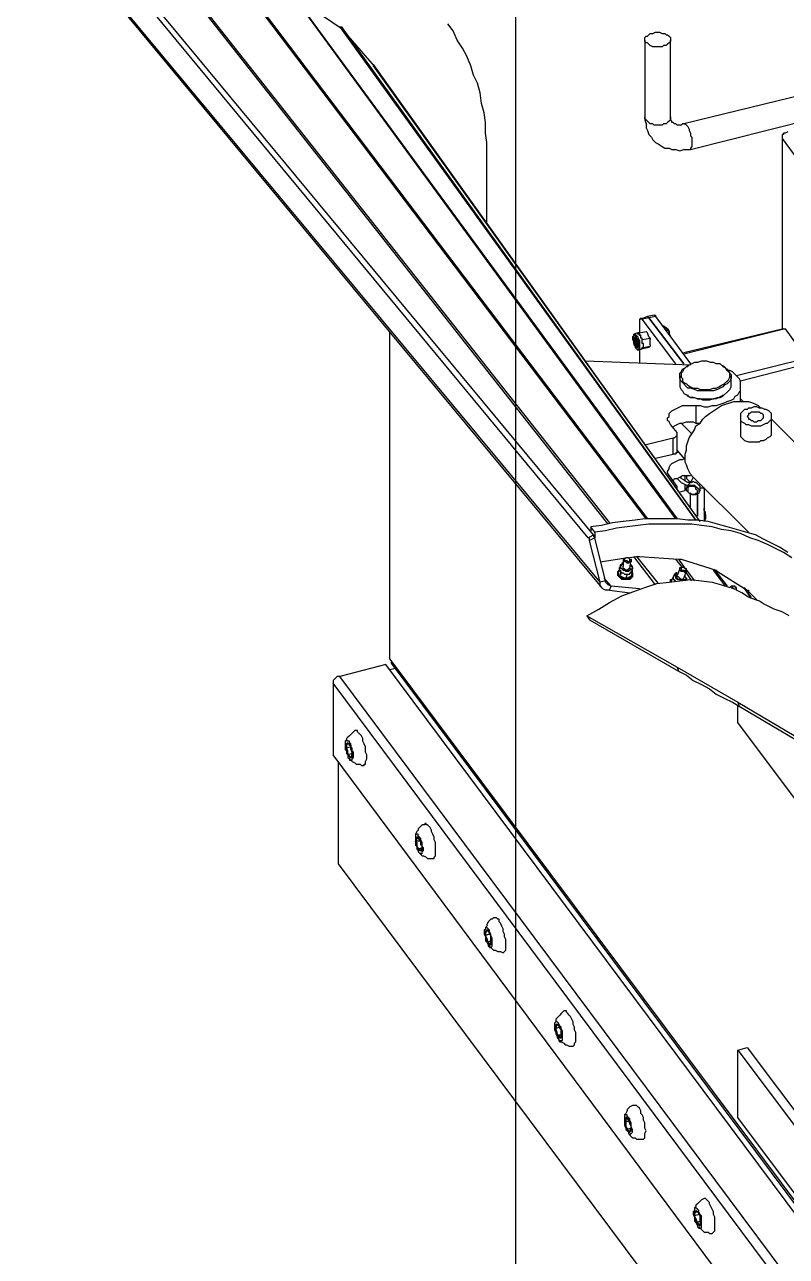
# Model space of a CAD drawing. Extents: x 3 to 592, y 5 to 207.
# Drawn here: x 234.85 to 254.78, y 75 to 107.23 of the extents above; entities that cross this region are included whole.
import ezdxf

# ---------------------------------------------------------------- set-up
doc = ezdxf.new("R2010")
doc.units = 0
doc.layers.get('0').update_dxf_attribs({"linetype": 'CONTINUOUS'})
picture_1 = doc.add_image_def('image2.jpg', size_in_pixel=(500, 522))
picture_2 = doc.add_image_def('image3.jpg', size_in_pixel=(600, 560))

msp = doc.modelspace()

# ---------------------------------------------------------------- linework, layer by layer
at = {"color": 7}
for points in [[(249.590278, 93.803611), (236.643333, 109.466944)], [(249.731389, 93.874167), (236.784444, 109.502222)], [(249.907778, 92.639444), (236.572778, 108.690833)], [(236.608056, 108.585), (249.943056, 92.498333)], [(251.107222, 94.2975), (240.453333, 108.373333)], [(240.488611, 108.373333), (251.1425, 94.2975)], [(251.883333, 94.2975), (241.899722, 107.95)], [(241.935, 107.95), (243.134444, 107.138611)], [(241.935, 107.914722), (251.918611, 94.2975)], [(250.119444, 94.156389), (239.536111, 107.597222)], [(239.571389, 107.597222), (250.154722, 94.191667)], [(252.4125, 94.262222), (243.099167, 107.173889)], [(243.134444, 107.173889), (252.4125, 94.262222)], [(243.134444, 107.138611), (244.051667, 106.080278)], [(246.944444, 103.857778), (246.944444, 104.14), (246.909167, 104.386944), (246.909167, 104.669167), (246.873889, 104.916111), (246.803333, 105.163056), (246.768056, 105.445278), (246.6975, 105.692222), (246.591667, 105.903889), (246.521111, 106.150833), (246.415278, 106.397778), (246.309444, 106.609444), (246.168333, 106.821111), (246.0625, 107.068056), (245.921389, 107.244444)], [(251.071944, 106.821111), (251.071944, 104.810278)], [(251.742222, 104.810278), (251.742222, 106.821111)], [(252.518333, 94.226944), (243.981111, 106.186111)], [(252.518333, 94.226944), (243.981111, 106.150833)], [(244.051667, 106.080278), (244.051667, 106.045)], [(257.316111, 105.903889), (252.095, 104.633889)], [(252.271389, 103.963611), (257.457222, 105.268889)], [(251.071944, 104.810278), (251.071944, 104.739722), (251.107222, 104.633889), (251.107222, 104.528056), (251.1425, 104.4575), (251.177778, 104.351667), (251.248333, 104.281111), (251.283611, 104.210556), (251.354167, 104.14), (251.424722, 104.104722), (251.530556, 104.034167), (251.601111, 103.998889), (251.706944, 103.998889), (251.7775, 103.963611), (251.883333, 103.963611), (251.989167, 103.928333), (252.095, 103.963611), (252.200833, 103.963611), (252.271389, 103.963611)], [(251.742222, 104.810278), (251.742222, 104.775), (251.742222, 104.739722), (251.706944, 104.704444), (251.671667, 104.669167), (251.636389, 104.633889), (251.565833, 104.633889), (251.530556, 104.598611), (251.46, 104.598611), (251.389444, 104.598611), (251.318889, 104.598611), (251.283611, 104.633889), (251.213056, 104.633889), (251.177778, 104.669167), (251.1425, 104.704444), (251.107222, 104.739722), (251.071944, 104.775), (251.071944, 104.810278)], [(252.095, 104.633889), (252.059722, 104.633889), (252.024444, 104.598611), (251.953889, 104.598611), (251.918611, 104.598611), (251.883333, 104.633889), (251.848056, 104.633889), (251.812778, 104.669167), (251.7775, 104.669167), (251.7775, 104.704444), (251.742222, 104.739722), (251.742222, 104.810278)], [(252.095, 104.633889), (252.130278, 104.633889), (252.165556, 104.598611), (252.200833, 104.563333), (252.236111, 104.492778), (252.236111, 104.4575), (252.271389, 104.386944), (252.271389, 104.316389), (252.306667, 104.281111), (252.306667, 104.210556), (252.306667, 104.14), (252.306667, 104.104722), (252.306667, 104.069444), (252.306667, 104.034167), (252.271389, 103.998889), (252.271389, 103.963611)], [(254.811389, 104.422222), (254.740833, 104.386944), (254.705556, 104.386944), (254.705556, 104.351667), (254.670278, 104.351667), (254.670278, 104.316389), (254.670278, 104.281111), (254.670278, 104.245833)], [(254.670278, 104.281111), (254.670278, 99.271667)], [(254.670278, 104.245833), (255.340556, 103.328611)], [(254.670278, 104.245833), (254.670278, 99.271667)], [(246.944444, 102.023333), (246.944444, 103.857778)], [(251.1425, 99.589167), (250.966111, 99.518611)], [(251.318889, 99.624444), (251.1425, 99.589167)], [(251.177778, 99.553889), (251.1425, 99.589167)], [(251.1425, 99.589167), (251.177778, 99.553889)], [(251.354167, 99.589167), (251.177778, 99.553889)], [(251.318889, 99.624444), (251.354167, 99.624444), (251.354167, 99.589167)], [(251.354167, 99.589167), (252.271389, 98.354444)], [(251.001389, 99.518611), (250.966111, 99.518611), (250.966111, 99.553889), (250.966111, 99.518611), (250.930833, 99.518611), (250.930833, 99.483333), (250.930833, 99.448056)], [(250.930833, 99.448056), (250.930833, 99.165833)], [(251.177778, 99.553889), (251.001389, 99.518611)], [(251.883333, 98.354444), (251.001389, 99.518611)], [(251.177778, 99.553889), (252.095, 98.354444)], [(252.095, 98.354444), (251.177778, 99.553889)], [(251.530556, 99.342222), (251.565833, 99.342222)], [(251.565833, 99.342222), (251.636389, 99.306944)], [(251.601111, 99.271667), (251.671667, 99.271667)], [(251.636389, 99.306944), (251.671667, 99.271667)], [(251.706944, 99.165833), (251.706944, 99.201111), (251.671667, 99.236389), (251.671667, 99.271667), (251.636389, 99.306944)], [(251.671667, 99.271667), (251.706944, 99.201111), (251.706944, 99.165833)], [(254.705556, 99.271667), (252.095, 98.636667)], [(254.740833, 99.271667), (252.095, 98.601389)], [(254.705556, 99.271667), (254.740833, 99.271667)], [(254.740833, 99.271667), (255.305278, 98.495556)], [(244.404444, 90.628611), (244.404444, 99.201111)], [(250.895556, 99.165833), (250.789722, 99.130556)], [(250.789722, 99.095278), (250.789722, 99.130556), (250.825, 99.130556), (250.860278, 99.095278), (250.895556, 99.06)], [(250.825, 99.06), (250.825, 99.024722), (250.789722, 98.989444), (250.789722, 98.954167), (250.825, 98.918889), (250.825, 98.883611), (250.825, 98.848333), (250.860278, 98.813056), (250.895556, 98.813056)], [(250.860278, 99.024722), (250.825, 98.989444), (250.825, 98.954167), (250.860278, 98.918889)], [(250.966111, 99.095278), (250.930833, 99.095278), (250.930833, 99.130556), (250.895556, 99.130556), (250.895556, 99.165833)], [(250.930833, 99.130556), (250.895556, 99.130556), (250.895556, 99.165833)], [(250.930833, 99.165833), (250.895556, 99.165833)], [(250.895556, 99.06), (250.895556, 99.024722), (250.930833, 98.954167), (250.930833, 98.918889), (250.930833, 98.848333), (250.930833, 98.813056), (250.930833, 98.777778), (250.930833, 98.7425), (250.895556, 98.707222)], [(250.930833, 99.165833), (251.107222, 99.201111)], [(250.930833, 99.130556), (250.930833, 99.165833)], [(250.966111, 99.095278), (250.930833, 99.130556)], [(250.966111, 99.024722), (250.966111, 99.06), (250.966111, 99.095278)], [(251.001389, 98.918889), (251.001389, 98.954167), (251.001389, 98.989444), (251.001389, 99.024722), (250.966111, 99.024722)], [(251.001389, 99.024722), (250.966111, 99.024722)], [(251.001389, 98.989444), (251.213056, 99.024722)], [(251.001389, 98.918889), (251.001389, 98.954167), (251.001389, 98.989444), (251.001389, 99.024722)], [(251.001389, 98.989444), (251.001389, 99.024722)], [(251.001389, 98.918889), (251.001389, 98.989444)], [(251.107222, 99.201111), (251.1425, 99.165833)], [(251.177778, 99.06), (251.1425, 99.165833)], [(251.177778, 99.06), (251.213056, 99.024722)], [(251.213056, 99.024722), (251.213056, 98.989444)], [(251.213056, 98.848333), (251.213056, 98.989444)], [(251.706944, 99.165833), (251.706944, 99.095278)], [(251.742222, 99.095278), (251.706944, 99.130556), (251.706944, 99.165833)], [(250.860278, 98.918889), (250.860278, 98.883611), (250.860278, 98.848333), (250.895556, 98.848333)], [(250.860278, 98.7425), (250.895556, 98.707222)], [(250.895556, 98.813056), (250.895556, 98.848333)], [(250.895556, 98.707222), (251.001389, 98.7425)], [(250.930833, 98.7425), (250.930833, 98.389722)], [(250.966111, 98.7425), (251.1425, 98.777778)], [(251.036667, 98.813056), (251.036667, 98.848333), (251.036667, 98.883611), (251.001389, 98.883611), (251.001389, 98.918889)], [(251.001389, 98.7425), (251.001389, 98.777778), (251.036667, 98.777778), (251.036667, 98.813056)], [(251.001389, 98.7425), (251.001389, 98.777778), (251.036667, 98.777778), (251.036667, 98.813056)], [(251.001389, 98.7425), (251.036667, 98.777778)], [(251.036667, 98.777778), (251.213056, 98.813056)], [(251.036667, 98.777778), (251.036667, 98.813056)], [(251.177778, 98.777778), (251.1425, 98.777778)], [(251.177778, 98.777778), (251.213056, 98.813056)], [(251.213056, 98.848333), (251.213056, 98.813056)], [(252.271389, 98.319167), (249.519722, 98.425)], [(252.200833, 98.319167), (252.200833, 98.283889)], [(253.118056, 98.283889), (253.118056, 98.319167)], [(255.305278, 98.495556), (253.470833, 98.036944)], [(255.340556, 98.354444), (253.576667, 97.895833)], [(253.294444, 97.895833), (253.259167, 97.860556), (253.223889, 97.825278), (253.153333, 97.79), (253.118056, 97.754722), (253.0475, 97.719444), (252.976944, 97.684167), (252.871111, 97.648889), (252.800556, 97.648889), (252.694722, 97.648889), (252.624167, 97.648889), (252.518333, 97.648889), (252.447778, 97.648889), (252.377222, 97.684167), (252.271389, 97.719444), (252.200833, 97.719444), (252.165556, 97.754722), (252.095, 97.825278), (252.059722, 97.860556), (252.024444, 97.895833), (251.989167, 97.966389), (251.989167, 98.001667), (251.989167, 98.072222), (251.989167, 98.1075), (252.024444, 98.142778), (252.059722, 98.213333), (252.130278, 98.248611), (252.165556, 98.283889), (252.200833, 98.283889)], [(251.989167, 98.036944), (251.989167, 97.79)], [(252.4125, 97.260833), (252.518333, 97.260833), (252.624167, 97.225556), (252.73, 97.225556), (252.835833, 97.260833), (252.941667, 97.260833), (253.0475, 97.296111), (253.153333, 97.331389), (253.223889, 97.366667), (253.329722, 97.401944), (253.400278, 97.437222), (253.435556, 97.507778), (253.506111, 97.543056), (253.541389, 97.613611), (253.576667, 97.648889), (253.576667, 97.719444), (253.576667, 97.79), (253.576667, 97.860556), (253.576667, 97.895833), (253.541389, 97.966389), (253.470833, 98.036944), (253.435556, 98.072222), (253.365, 98.142778), (253.294444, 98.178056), (253.259167, 98.178056)], [(253.118056, 98.283889), (253.188611, 98.248611), (253.223889, 98.213333), (253.259167, 98.178056), (253.294444, 98.1075), (253.329722, 98.072222), (253.329722, 98.001667), (253.329722, 97.966389), (253.294444, 97.895833)], [(253.329722, 97.79), (253.329722, 98.036944)], [(251.989167, 97.79), (251.989167, 97.754722), (252.024444, 97.684167), (252.059722, 97.648889), (252.095, 97.578333), (252.165556, 97.543056), (252.200833, 97.507778), (252.271389, 97.4725), (252.377222, 97.4725), (252.447778, 97.437222), (252.518333, 97.437222), (252.624167, 97.437222), (252.694722, 97.437222), (252.800556, 97.437222), (252.871111, 97.437222), (252.976944, 97.4725), (253.0475, 97.4725), (253.118056, 97.507778), (253.153333, 97.543056), (253.223889, 97.613611), (253.259167, 97.648889), (253.294444, 97.684167)], [(253.294444, 97.684167), (253.329722, 97.754722), (253.329722, 97.79)], [(253.576667, 97.366667), (253.576667, 97.79)], [(252.341944, 95.391111), (252.271389, 95.461667), (252.236111, 95.532222), (252.200833, 95.602778), (252.165556, 95.708611), (252.130278, 95.779167), (252.130278, 95.885), (252.130278, 95.990833), (252.165556, 96.096667), (252.165556, 96.2025), (252.200833, 96.308333), (252.236111, 96.414167), (252.306667, 96.52), (252.377222, 96.625833), (252.4125, 96.731667), (252.518333, 96.802222), (252.588889, 96.908056), (252.659444, 96.978611), (252.765278, 97.049167), (252.871111, 97.119722), (252.976944, 97.190278), (253.082778, 97.260833), (253.188611, 97.296111), (253.294444, 97.331389), (253.400278, 97.366667), (253.506111, 97.366667), (253.611944, 97.366667), (253.6825, 97.366667), (253.788333, 97.366667), (253.894167, 97.331389), (253.964722, 97.296111), (254.035278, 97.260833), (254.105833, 97.190278)], [(252.200833, 97.543056), (252.200833, 97.507778)], [(253.118056, 97.507778), (253.082778, 97.507778), (253.012222, 97.4725), (252.941667, 97.437222), (252.871111, 97.437222), (252.765278, 97.401944), (252.694722, 97.401944), (252.588889, 97.401944), (252.518333, 97.437222), (252.447778, 97.437222), (252.341944, 97.4725), (252.271389, 97.4725), (252.200833, 97.507778)], [(253.118056, 97.507778), (253.118056, 97.543056)], [(253.647222, 97.366667), (253.576667, 97.437222)], [(251.742222, 96.766944), (251.706944, 96.8375), (251.671667, 96.872778), (251.671667, 96.943333), (251.706944, 96.978611), (251.706944, 97.049167), (251.742222, 97.084444), (251.7775, 97.119722), (251.848056, 97.155), (251.918611, 97.190278), (251.989167, 97.225556), (252.059722, 97.260833), (252.165556, 97.260833), (252.236111, 97.260833), (252.341944, 97.260833), (252.4125, 97.260833)], [(252.4125, 97.260833), (252.4125, 96.802222)], [(251.918611, 96.555278), (251.742222, 96.766944)], [(251.812778, 96.696389), (251.848056, 96.731667), (251.918611, 96.766944), (251.989167, 96.802222), (252.059722, 96.802222), (252.165556, 96.8375), (252.236111, 96.8375), (252.341944, 96.8375), (252.4125, 96.802222)], [(252.024444, 96.802222), (252.306667, 96.52)], [(252.4125, 96.802222), (252.518333, 96.802222)], [(253.576667, 96.978611), (253.576667, 96.52)], [(254.388056, 96.52), (254.388056, 96.978611)], [(257.951111, 93.309722), (254.388056, 96.908056)], [(251.107222, 96.237778), (251.812778, 96.414167)], [(251.812778, 96.414167), (251.848056, 96.414167), (251.883333, 96.449444), (251.918611, 96.484722), (251.918611, 96.52), (251.918611, 96.555278)], [(251.812778, 95.990833), (251.812778, 96.414167)], [(251.918611, 96.061389), (251.918611, 96.52)], [(253.576667, 96.52), (253.576667, 96.484722), (253.576667, 96.449444), (253.611944, 96.414167), (253.647222, 96.378889), (253.6825, 96.343611), (253.788333, 96.308333), (253.929444, 96.308333), (254, 96.308333), (254.070556, 96.308333), (254.105833, 96.343611), (254.176389, 96.343611)], [(254.176389, 96.343611), (254.246944, 96.378889), (254.282222, 96.414167), (254.352778, 96.449444), (254.388056, 96.484722), (254.388056, 96.52)], [(251.918611, 96.061389), (251.918611, 96.026111), (251.883333, 96.026111), (251.883333, 95.990833), (251.848056, 95.990833), (251.812778, 95.990833)], [(252.130278, 95.849722), (251.918611, 96.096667)], [(251.354167, 95.885), (251.812778, 95.990833)], [(251.742222, 95.391111), (251.706944, 95.426389), (251.671667, 95.496944), (251.671667, 95.532222), (251.706944, 95.602778), (251.706944, 95.638056), (251.742222, 95.708611), (251.7775, 95.743889), (251.848056, 95.779167), (251.918611, 95.814444), (251.989167, 95.849722), (252.059722, 95.849722), (252.130278, 95.885)], [(251.918611, 95.144167), (251.742222, 95.391111)], [(251.812778, 95.285278), (251.848056, 95.355833), (251.918611, 95.355833), (251.989167, 95.391111), (252.059722, 95.426389), (252.165556, 95.426389), (252.236111, 95.426389), (252.271389, 95.426389)], [(252.271389, 95.25), (252.200833, 95.25), (252.130278, 95.285278), (252.095, 95.320556), (252.024444, 95.355833), (252.024444, 95.391111), (251.989167, 95.391111)], [(252.130278, 95.285278), (252.130278, 95.426389)], [(252.165556, 95.426389), (252.165556, 95.355833), (252.200833, 95.320556), (252.236111, 95.285278), (252.306667, 95.25)], [(252.341944, 95.391111), (252.271389, 95.25)], [(252.341944, 95.391111), (253.788333, 93.944722)], [(251.918611, 95.355833), (251.953889, 95.320556), (251.989167, 95.285278), (252.024444, 95.25), (252.095, 95.214722), (252.165556, 95.179444), (252.200833, 95.144167)], [(251.918611, 95.108889), (251.918611, 95.144167)], [(251.918611, 95.073611), (251.918611, 95.108889)], [(252.130278, 95.038333), (252.130278, 95.179444)], [(252.236111, 95.214722), (252.165556, 95.144167)], [(252.518333, 95.038333), (252.518333, 95.073611), (252.518333, 95.108889), (252.518333, 95.144167), (252.483056, 95.179444), (252.447778, 95.214722), (252.4125, 95.25), (252.377222, 95.25), (252.341944, 95.285278), (252.306667, 95.25), (252.271389, 95.25), (252.236111, 95.214722)], [(252.271389, 95.25), (252.271389, 95.285278)], [(252.518333, 95.179444), (252.518333, 95.214722)], [(252.518333, 95.108889), (252.553611, 95.108889), (252.624167, 95.108889)], [(252.624167, 95.073611), (252.624167, 95.108889)], [(252.624167, 95.108889), (252.624167, 94.226944)], [(251.989167, 95.003056), (252.130278, 95.038333)], [(252.271389, 94.615), (252.271389, 94.9325)], [(252.447778, 94.9325), (252.447778, 94.368056)], [(252.447778, 94.368056), (252.447778, 94.9325)], [(252.483056, 94.967778), (252.518333, 95.038333)], [(252.624167, 94.579722), (252.624167, 94.544444), (252.624167, 94.509167)], [(252.624167, 94.509167), (252.624167, 94.544444), (252.624167, 94.579722)], [(252.624167, 94.509167), (252.659444, 94.403333), (252.659444, 94.368056)], [(252.659444, 94.2975), (252.659444, 94.332778), (252.659444, 94.368056), (252.659444, 94.403333), (252.659444, 94.438611), (252.659444, 94.473889), (252.624167, 94.509167)], [(254.811389, 93.415556), (254.599722, 93.556667), (254.388056, 93.6625), (254.176389, 93.768333), (253.964722, 93.874167), (253.717778, 93.944722), (253.470833, 94.015278), (253.223889, 94.085833), (252.976944, 94.156389), (252.73, 94.226944), (252.447778, 94.262222), (252.200833, 94.262222), (251.918611, 94.2975), (251.636389, 94.2975), (251.354167, 94.2975), (251.071944, 94.2975), (250.825, 94.262222), (250.5075, 94.226944), (250.225278, 94.191667), (249.943056, 94.121111), (249.660833, 94.085833)], [(254.917222, 93.274444), (254.705556, 93.415556), (254.493889, 93.521389), (254.282222, 93.627222), (254.035278, 93.733056), (253.823611, 93.803611), (253.576667, 93.909444), (253.329722, 93.98), (253.082778, 94.015278), (252.835833, 94.085833), (252.553611, 94.121111), (252.306667, 94.156389), (252.024444, 94.156389), (251.742222, 94.156389), (251.46, 94.156389), (251.177778, 94.156389), (250.895556, 94.121111), (250.613333, 94.085833), (250.331111, 94.050556), (250.048889, 93.98), (249.766667, 93.944722)], [(252.624167, 94.368056), (252.659444, 94.368056)], [(252.659444, 94.2975), (252.624167, 94.226944)], [(252.659444, 94.368056), (252.659444, 94.2975)], [(249.590278, 93.803611), (249.731389, 93.874167)], [(249.625556, 93.733056), (249.625556, 93.768333), (249.625556, 93.803611), (249.590278, 93.803611)], [(249.766667, 93.803611), (249.625556, 93.733056)], [(249.766667, 93.944722), (249.660833, 94.085833)], [(249.660833, 94.085833), (249.660833, 93.98)], [(249.731389, 93.874167), (249.731389, 93.838889), (249.766667, 93.838889), (249.766667, 93.803611)], [(249.766667, 93.944722), (249.766667, 93.838889)], [(250.048889, 92.674722), (249.766667, 93.803611)], [(249.907778, 92.639444), (249.625556, 93.733056)], [(249.907778, 93.168611), (250.578056, 93.274444)], [(250.5075, 93.239167), (250.5075, 93.062778)], [(250.683889, 93.239167), (250.719167, 93.239167), (250.719167, 93.203889), (250.719167, 93.168611), (250.683889, 93.168611), (250.648611, 93.133333), (250.613333, 93.133333), (250.578056, 93.168611), (250.542778, 93.168611), (250.542778, 93.203889), (250.5075, 93.239167), (250.542778, 93.239167)], [(250.542778, 93.239167), (250.578056, 93.274444)], [(250.613333, 93.274444), (250.860278, 93.309722)], [(250.683889, 93.0275), (250.719167, 93.203889)], [(251.354167, 92.568889), (250.789722, 93.309722)], [(250.860278, 93.309722), (250.895556, 93.309722), (250.930833, 93.309722)], [(250.860278, 93.309722), (251.424722, 92.604167)], [(250.930833, 93.309722), (251.953889, 93.239167)], [(252.059722, 93.0275), (251.883333, 93.239167)], [(251.953889, 93.239167), (251.989167, 93.239167), (252.024444, 93.239167)], [(251.953889, 93.239167), (252.130278, 92.992222)], [(252.024444, 93.239167), (252.941667, 92.956944)], [(250.754444, 92.886389), (250.754444, 92.851111), (250.754444, 92.815833), (250.754444, 92.780556), (250.719167, 92.745278), (250.683889, 92.745278), (250.613333, 92.745278), (250.578056, 92.745278), (250.542778, 92.745278), (250.472222, 92.745278), (250.436944, 92.780556), (250.401667, 92.815833), (250.366389, 92.815833), (250.366389, 92.851111), (250.366389, 92.886389), (250.366389, 92.921667), (250.401667, 92.956944)], [(250.754444, 92.886389), (250.754444, 92.851111), (250.754444, 92.815833), (250.719167, 92.815833), (250.719167, 92.780556), (250.683889, 92.780556), (250.613333, 92.745278), (250.578056, 92.745278), (250.542778, 92.745278), (250.472222, 92.780556), (250.436944, 92.780556), (250.401667, 92.815833), (250.401667, 92.851111), (250.366389, 92.886389), (250.401667, 92.921667)], [(250.366389, 92.886389), (250.366389, 92.851111)], [(250.754444, 92.780556), (250.719167, 92.745278), (250.683889, 92.71), (250.613333, 92.71), (250.578056, 92.71), (250.5075, 92.71), (250.472222, 92.71), (250.436944, 92.745278), (250.401667, 92.780556), (250.366389, 92.815833), (250.366389, 92.851111)], [(250.436944, 93.062778), (250.401667, 92.992222)], [(250.401667, 93.0275), (250.401667, 92.921667)], [(250.401667, 93.0275), (250.401667, 92.992222)], [(250.436944, 93.0275), (250.401667, 93.0275)], [(250.401667, 92.992222), (250.401667, 92.956944), (250.436944, 92.956944), (250.436944, 92.921667)], [(250.436944, 92.992222), (250.401667, 92.992222)], [(250.5075, 93.133333), (250.472222, 93.133333), (250.472222, 93.098056), (250.436944, 93.062778), (250.436944, 93.0275), (250.472222, 92.992222), (250.5075, 92.956944), (250.542778, 92.956944)], [(250.542778, 92.956944), (250.5075, 92.956944), (250.472222, 92.992222), (250.436944, 93.0275), (250.436944, 93.062778), (250.436944, 93.098056), (250.472222, 93.098056), (250.5075, 93.133333)], [(250.436944, 92.921667), (250.472222, 92.886389)], [(250.436944, 92.921667), (250.472222, 92.886389)], [(250.436944, 92.921667), (250.436944, 92.886389)], [(250.436944, 92.886389), (250.436944, 92.815833)], [(250.436944, 92.886389), (250.472222, 92.886389)], [(250.472222, 92.886389), (250.5075, 92.886389), (250.542778, 92.851111)], [(250.542778, 92.992222), (250.5075, 92.992222), (250.5075, 93.0275), (250.5075, 93.062778)], [(250.542778, 92.956944), (250.578056, 92.956944), (250.613333, 92.956944), (250.648611, 92.956944), (250.683889, 92.956944), (250.719167, 92.992222), (250.754444, 92.992222), (250.754444, 93.0275), (250.754444, 93.062778), (250.719167, 93.062778), (250.719167, 93.098056)], [(250.719167, 93.098056), (250.719167, 93.062778), (250.754444, 93.0275), (250.754444, 92.992222), (250.719167, 92.956944), (250.683889, 92.956944), (250.648611, 92.921667), (250.613333, 92.921667), (250.578056, 92.921667), (250.542778, 92.956944)], [(250.683889, 93.0275), (250.683889, 92.992222), (250.648611, 92.992222), (250.613333, 92.956944), (250.578056, 92.956944), (250.542778, 92.992222)], [(250.542778, 92.851111), (250.578056, 92.851111), (250.613333, 92.851111), (250.648611, 92.851111)], [(250.542778, 92.851111), (250.578056, 92.851111)], [(250.613333, 92.851111), (250.578056, 92.745278)], [(250.578056, 92.851111), (250.613333, 92.851111), (250.648611, 92.851111)], [(250.578056, 92.851111), (250.613333, 92.851111)], [(250.613333, 92.851111), (250.648611, 92.851111)], [(250.648611, 92.851111), (250.683889, 92.851111), (250.683889, 92.886389), (250.719167, 92.886389)], [(250.719167, 92.886389), (250.719167, 92.921667), (250.754444, 92.921667)], [(250.719167, 92.886389), (250.719167, 92.921667), (250.754444, 92.921667)], [(250.719167, 92.886389), (250.754444, 92.886389)], [(250.754444, 92.886389), (250.719167, 92.815833)], [(250.754444, 92.921667), (250.754444, 92.992222)], [(250.754444, 92.886389), (250.754444, 92.921667)], [(250.754444, 92.780556), (250.754444, 92.815833)], [(251.848056, 92.851111), (251.812778, 92.780556)], [(251.918611, 92.886389), (251.883333, 92.851111), (251.848056, 92.851111), (251.848056, 92.815833), (251.883333, 92.815833), (251.883333, 92.780556), (251.918611, 92.745278), (251.953889, 92.71), (251.989167, 92.71), (252.024444, 92.71), (252.059722, 92.71), (252.095, 92.71), (252.130278, 92.71), (252.165556, 92.745278), (252.130278, 92.780556), (252.130278, 92.815833)], [(252.059722, 92.674722), (252.024444, 92.71), (251.953889, 92.71), (251.918611, 92.71), (251.883333, 92.745278), (251.883333, 92.780556), (251.848056, 92.815833), (251.848056, 92.851111), (251.883333, 92.851111), (251.883333, 92.886389)], [(251.918611, 92.886389), (251.883333, 92.886389)], [(251.989167, 92.992222), (251.918611, 92.815833)], [(252.095, 92.745278), (252.059722, 92.71), (252.024444, 92.71), (251.989167, 92.745278), (251.953889, 92.780556), (251.918611, 92.780556), (251.918611, 92.815833), (251.918611, 92.851111)], [(252.130278, 92.921667), (252.130278, 92.886389), (252.095, 92.921667), (252.059722, 92.921667), (252.024444, 92.921667), (251.989167, 92.956944), (251.989167, 92.992222), (251.989167, 93.0275), (252.024444, 93.0275)], [(252.095, 92.745278), (252.165556, 92.921667)], [(252.165556, 92.956944), (252.165556, 92.921667), (252.130278, 92.921667)], [(252.165556, 92.956944), (252.165556, 92.992222)], [(252.165556, 92.956944), (252.377222, 92.674722)], [(252.306667, 92.674722), (252.165556, 92.886389)], [(253.188611, 92.533611), (252.871111, 92.956944)], [(252.906389, 92.956944), (253.223889, 92.533611)], [(252.941667, 92.956944), (252.976944, 92.921667)], [(252.976944, 92.921667), (253.753056, 92.427778)], [(249.555, 91.7575), (249.8725, 91.933889), (250.154722, 92.110278), (250.472222, 92.286667), (250.789722, 92.3925), (251.071944, 92.498333), (251.389444, 92.604167), (251.706944, 92.639444), (251.989167, 92.674722), (252.271389, 92.71), (252.553611, 92.674722), (252.835833, 92.639444), (253.082778, 92.568889), (253.294444, 92.498333)], [(250.048889, 92.674722), (249.907778, 92.639444)], [(250.154722, 92.427778), (250.048889, 92.427778), (249.978333, 92.463056), (249.907778, 92.533611), (249.907778, 92.639444)], [(250.19, 92.533611), (250.013611, 92.745278)], [(250.19, 92.533611), (250.119444, 92.568889), (250.084167, 92.604167), (250.048889, 92.639444), (250.048889, 92.674722)], [(250.154722, 92.427778), (250.19, 92.533611)], [(250.930833, 92.463056), (250.19, 92.533611)], [(251.7775, 92.674722), (251.742222, 92.674722), (251.7775, 92.674722), (251.7775, 92.71)], [(251.742222, 92.639444), (251.742222, 92.674722), (251.742222, 92.71), (251.7775, 92.71)], [(251.742222, 92.674722), (251.742222, 92.639444)], [(251.812778, 92.780556), (251.7775, 92.71)], [(251.812778, 92.780556), (251.812778, 92.745278)], [(251.812778, 92.780556), (251.812778, 92.745278)], [(251.812778, 92.780556), (251.812778, 92.745278)], [(251.812778, 92.745278), (251.812778, 92.71)], [(251.812778, 92.71), (251.848056, 92.71), (251.848056, 92.674722), (251.883333, 92.674722)], [(251.812778, 92.71), (251.848056, 92.71)], [(251.848056, 92.71), (251.848056, 92.674722), (251.883333, 92.674722)], [(251.848056, 92.71), (251.848056, 92.674722)], [(252.130278, 92.780556), (252.165556, 92.745278), (252.165556, 92.71), (252.130278, 92.71), (252.130278, 92.674722)], [(252.130278, 92.674722), (252.165556, 92.71)], [(253.329722, 92.533611), (253.294444, 92.498333)], [(253.365, 92.533611), (253.329722, 92.533611)], [(253.365, 92.463056), (253.329722, 92.498333), (253.329722, 92.533611)], [(253.858889, 92.251389), (253.6825, 92.498333)], [(250.154722, 92.427778), (250.683889, 92.357222)], [(253.470833, 92.427778), (253.470833, 92.463056)], [(254.846667, 91.7575), (254.670278, 91.863333), (254.458611, 91.933889), (254.3175, 92.004444), (254.176389, 92.075), (254.070556, 92.145556), (253.964722, 92.180833), (253.788333, 92.251389), (253.611944, 92.357222), (253.470833, 92.427778)], [(253.6825, 92.463056), (253.858889, 92.216111)], [(253.753056, 92.427778), (253.788333, 92.427778), (253.788333, 92.3925)], [(253.788333, 92.3925), (254, 92.180833)], [(249.555, 91.7575), (251.918611, 90.416944)], [(249.555, 91.7575), (249.625556, 91.651667)], [(249.625556, 91.651667), (251.953889, 90.311111)], [(244.404444, 90.628611), (244.439722, 90.593333), (244.439722, 90.558056), (244.439722, 90.522778)], [(244.404444, 90.628611), (255.234722, 76.129444)], [(244.298611, 90.4875), (243.099167, 90.17)], [(255.128889, 75.953056), (244.298611, 90.4875)], [(244.545556, 90.381667), (244.404444, 90.346389)], [(244.439722, 90.522778), (255.199444, 76.094167)], [(251.918611, 90.416944), (253.506111, 89.499722)], [(251.918611, 90.416944), (251.953889, 90.311111)], [(251.953889, 90.311111), (252.165556, 90.205278), (252.341944, 90.064167), (252.553611, 89.958333), (252.765278, 89.8525), (252.941667, 89.711389), (253.153333, 89.605556), (253.365, 89.499722), (253.541389, 89.393889)], [(243.099167, 90.17), (243.063889, 90.17), (243.028611, 90.17), (242.993333, 90.134722), (242.958056, 90.099444), (242.922778, 90.064167), (242.922778, 90.028889), (242.922778, 89.993611)], [(254.564444, 74.365556), (242.922778, 89.993611)], [(242.922778, 89.993611), (242.922778, 88.123889)], [(254.740833, 74.541944), (243.099167, 90.17)], [(253.506111, 89.499722), (255.834444, 88.123889)], [(253.506111, 89.499722), (253.541389, 89.393889)], [(253.506111, 88.970556), (253.506111, 89.393889)], [(253.541389, 89.393889), (255.869722, 88.018056)], [(255.305278, 86.571667), (253.506111, 88.970556)], [(243.487222, 88.758889), (243.451944, 88.723611), (243.416667, 88.688333), (243.381389, 88.653056), (243.346111, 88.617778), (243.310833, 88.5825), (243.275556, 88.547222), (243.275556, 88.511944), (243.240278, 88.441389)], [(243.769444, 87.9475), (243.804722, 88.018056), (243.804722, 88.053333), (243.804722, 88.123889), (243.769444, 88.194444), (243.769444, 88.265), (243.769444, 88.335556), (243.734167, 88.406111), (243.698889, 88.476667), (243.698889, 88.547222), (243.663611, 88.617778), (243.628333, 88.653056), (243.593056, 88.688333), (243.557778, 88.723611), (243.557778, 88.758889), (243.5225, 88.758889), (243.487222, 88.758889)], [(243.381389, 88.370833), (243.346111, 88.370833), (243.346111, 88.406111), (243.310833, 88.406111), (243.310833, 88.441389), (243.275556, 88.406111)], [(243.275556, 88.406111), (243.275556, 88.370833), (243.275556, 88.335556), (243.275556, 88.300278)], [(243.275556, 88.406111), (243.346111, 88.406111), (243.381389, 88.370833)], [(243.275556, 88.300278), (243.275556, 88.335556), (243.275556, 88.406111)], [(243.381389, 88.335556), (243.275556, 88.300278)], [(243.275556, 88.300278), (243.275556, 88.265), (243.275556, 88.229722), (243.275556, 88.194444), (243.310833, 88.159167), (243.310833, 88.123889)], [(243.310833, 88.123889), (243.310833, 88.229722), (243.275556, 88.300278)], [(243.416667, 88.159167), (243.416667, 88.194444), (243.416667, 88.229722), (243.381389, 88.265), (243.381389, 88.300278), (243.381389, 88.335556), (243.381389, 88.370833)], [(243.381389, 88.370833), (243.381389, 88.265), (243.416667, 88.159167)], [(254.564444, 72.460556), (242.922778, 88.123889)], [(243.416667, 88.159167), (243.310833, 88.123889)], [(243.310833, 88.123889), (243.310833, 88.088611), (243.346111, 88.088611), (243.346111, 88.053333), (243.381389, 88.053333)], [(243.381389, 88.053333), (243.346111, 88.088611), (243.310833, 88.123889)], [(243.346111, 88.018056), (243.381389, 87.982778), (243.416667, 87.9475), (243.487222, 87.912222), (243.5225, 87.876944), (243.557778, 87.876944), (243.628333, 87.876944), (243.663611, 87.841667), (243.698889, 87.841667)], [(243.381389, 88.053333), (243.416667, 88.053333), (243.416667, 88.088611), (243.416667, 88.123889), (243.416667, 88.159167)], [(243.416667, 88.159167), (243.381389, 88.053333)], [(243.063889, 85.266389), (243.063889, 87.912222)], [(243.698889, 87.841667), (243.734167, 87.841667), (243.734167, 87.876944), (243.769444, 87.876944), (243.769444, 87.912222), (243.769444, 87.9475)], [(245.321667, 86.289444), (245.251111, 86.289444), (245.215833, 86.254167), (245.180556, 86.218889), (245.145278, 86.183611), (245.145278, 86.148333), (245.11, 86.113056), (245.074722, 86.0425), (245.074722, 86.007222)], [(245.603889, 85.513333), (245.603889, 85.548611), (245.603889, 85.619167), (245.603889, 85.689722), (245.603889, 85.760278), (245.603889, 85.830833), (245.568611, 85.901389), (245.568611, 85.971944), (245.533333, 86.0425), (245.498056, 86.113056), (245.498056, 86.148333), (245.462778, 86.218889), (245.4275, 86.254167), (245.392222, 86.289444), (245.356944, 86.289444), (245.356944, 86.324722), (245.321667, 86.324722), (245.321667, 86.289444)], [(245.11, 85.971944), (245.11, 85.936667), (245.074722, 85.901389), (245.074722, 85.866111)], [(245.074722, 85.866111), (245.11, 85.866111), (245.11, 85.971944)], [(245.074722, 85.866111), (245.11, 85.830833), (245.11, 85.795556), (245.11, 85.760278), (245.11, 85.725), (245.145278, 85.689722), (245.145278, 85.654444)], [(245.180556, 85.866111), (245.074722, 85.866111)], [(245.145278, 85.654444), (245.11, 85.760278), (245.074722, 85.866111)], [(245.180556, 85.901389), (245.180556, 85.936667), (245.145278, 85.971944), (245.11, 85.971944)], [(245.11, 85.971944), (245.145278, 85.936667), (245.180556, 85.901389)], [(245.251111, 85.725), (245.251111, 85.760278), (245.215833, 85.760278), (245.215833, 85.795556), (245.215833, 85.830833), (245.215833, 85.866111), (245.180556, 85.901389)], [(245.180556, 85.901389), (245.215833, 85.830833), (245.251111, 85.725)], [(245.215833, 85.619167), (245.251111, 85.619167), (245.251111, 85.654444), (245.251111, 85.689722), (245.251111, 85.725)], [(245.251111, 85.725), (245.215833, 85.619167)], [(245.251111, 85.689722), (245.145278, 85.654444)], [(245.145278, 85.654444), (245.180556, 85.619167), (245.215833, 85.619167)], [(245.215833, 85.619167), (245.180556, 85.654444), (245.145278, 85.654444)], [(245.180556, 85.548611), (245.215833, 85.513333), (245.251111, 85.478056), (245.286389, 85.478056), (245.356944, 85.442778), (245.392222, 85.4075), (245.4275, 85.4075), (245.498056, 85.4075), (245.533333, 85.4075)], [(245.533333, 85.4075), (245.568611, 85.4075), (245.568611, 85.442778), (245.603889, 85.478056), (245.603889, 85.513333)], [(254.740833, 69.603056), (243.063889, 85.266389)], [(247.120833, 83.855278), (247.085556, 83.82), (247.050278, 83.82), (247.015, 83.784722), (246.979722, 83.749444), (246.944444, 83.678889), (246.944444, 83.643611), (246.909167, 83.608333), (246.909167, 83.537778)], [(247.438333, 83.043889), (247.438333, 83.114444), (247.438333, 83.185), (247.438333, 83.220278), (247.438333, 83.290833), (247.403056, 83.361389), (247.403056, 83.431944), (247.367778, 83.5025), (247.367778, 83.573056), (247.3325, 83.643611), (247.297222, 83.714167), (247.261944, 83.749444), (247.261944, 83.82), (247.226667, 83.82), (247.191389, 83.855278), (247.156111, 83.855278), (247.120833, 83.855278)], [(246.944444, 83.537778), (246.909167, 83.5025), (246.909167, 83.467222), (246.909167, 83.431944), (246.909167, 83.396667)], [(246.909167, 83.396667), (246.909167, 83.431944), (246.944444, 83.537778)], [(247.015, 83.467222), (246.979722, 83.5025), (246.979722, 83.537778), (246.944444, 83.537778)], [(246.944444, 83.537778), (246.979722, 83.5025), (247.015, 83.467222)], [(247.050278, 83.290833), (247.050278, 83.326111), (247.050278, 83.361389), (247.050278, 83.396667), (247.015, 83.431944), (247.015, 83.467222)], [(247.015, 83.467222), (247.050278, 83.361389), (247.050278, 83.290833)], [(247.015, 83.431944), (246.909167, 83.396667)], [(246.909167, 83.396667), (246.909167, 83.361389), (246.944444, 83.326111), (246.944444, 83.290833), (246.944444, 83.255556), (246.979722, 83.220278)], [(246.979722, 83.220278), (246.944444, 83.326111), (246.909167, 83.396667)], [(247.050278, 83.255556), (246.979722, 83.220278)], [(246.979722, 83.220278), (246.979722, 83.185), (247.015, 83.149722), (247.050278, 83.149722)], [(247.050278, 83.149722), (247.015, 83.185), (246.979722, 83.220278)], [(247.050278, 83.149722), (247.050278, 83.185), (247.050278, 83.220278), (247.050278, 83.255556), (247.050278, 83.290833)], [(247.050278, 83.290833), (247.050278, 83.185), (247.050278, 83.149722)], [(247.015, 83.114444), (247.050278, 83.079167), (247.085556, 83.043889), (247.120833, 83.008611), (247.156111, 83.008611), (247.226667, 82.973333), (247.261944, 82.973333), (247.297222, 82.973333), (247.367778, 82.938056)], [(247.367778, 82.938056), (247.403056, 82.973333), (247.438333, 83.008611), (247.438333, 83.043889)], [(248.955278, 81.421111), (248.92, 81.385833), (248.884722, 81.350556), (248.849444, 81.315278), (248.814167, 81.28), (248.778889, 81.244722), (248.743611, 81.209444), (248.743611, 81.138889), (248.708333, 81.103611)], [(249.272778, 80.609722), (249.272778, 80.645), (249.272778, 80.715556), (249.272778, 80.786111), (249.272778, 80.856667), (249.2375, 80.927222), (249.2375, 80.997778), (249.202222, 81.068333), (249.202222, 81.138889), (249.166944, 81.209444), (249.131667, 81.28), (249.096389, 81.315278), (249.061111, 81.350556), (249.025833, 81.385833), (249.025833, 81.421111), (248.990556, 81.421111), (248.955278, 81.421111)], [(248.778889, 81.068333), (248.743611, 81.068333), (248.743611, 81.033056), (248.743611, 80.997778), (248.743611, 80.9625)], [(248.743611, 80.9625), (248.778889, 81.068333)], [(248.849444, 80.997778), (248.743611, 80.9625)], [(248.743611, 80.9625), (248.743611, 80.927222), (248.743611, 80.891944), (248.743611, 80.856667), (248.778889, 80.821389), (248.778889, 80.786111)], [(248.778889, 80.786111), (248.778889, 80.856667), (248.743611, 80.9625)], [(248.849444, 80.997778), (248.814167, 81.033056), (248.814167, 81.068333), (248.778889, 81.068333)], [(248.778889, 81.068333), (248.814167, 81.033056), (248.849444, 80.997778)], [(248.884722, 80.821389), (248.884722, 80.856667), (248.884722, 80.891944), (248.884722, 80.927222), (248.849444, 80.9625), (248.849444, 80.997778)], [(248.849444, 80.997778), (248.884722, 80.927222), (248.884722, 80.821389)], [(248.778889, 80.786111), (248.814167, 80.750833), (248.814167, 80.715556), (248.849444, 80.715556)], [(248.849444, 80.715556), (248.849444, 80.750833), (248.778889, 80.786111)], [(248.884722, 80.786111), (248.778889, 80.786111)], [(248.814167, 80.645), (248.849444, 80.609722), (248.884722, 80.609722), (248.955278, 80.574444), (248.990556, 80.539167), (249.025833, 80.539167), (249.096389, 80.503889), (249.131667, 80.503889), (249.166944, 80.503889)], [(248.849444, 80.715556), (248.884722, 80.715556), (248.884722, 80.750833), (248.884722, 80.786111), (248.884722, 80.821389)], [(248.884722, 80.821389), (248.884722, 80.715556), (248.849444, 80.715556)], [(249.166944, 80.503889), (249.202222, 80.503889), (249.2375, 80.539167), (249.2375, 80.574444), (249.272778, 80.609722)], [(253.506111, 80.398056), (253.753056, 80.468611)], [(253.506111, 78.634167), (253.506111, 80.398056)], [(253.506111, 80.398056), (255.093611, 78.281389)], [(253.753056, 80.468611), (255.340556, 78.351944)], [(250.789722, 78.951667), (250.754444, 78.951667), (250.683889, 78.916389), (250.648611, 78.881111), (250.613333, 78.845833), (250.613333, 78.810556), (250.578056, 78.74), (250.542778, 78.704722), (250.542778, 78.669444)], [(250.648611, 78.563611), (250.648611, 78.598889), (250.613333, 78.598889), (250.613333, 78.634167), (250.578056, 78.634167)], [(250.578056, 78.634167), (250.578056, 78.598889), (250.578056, 78.563611), (250.578056, 78.528333)], [(250.578056, 78.634167), (250.613333, 78.598889), (250.648611, 78.563611)], [(250.578056, 78.528333), (250.578056, 78.634167)], [(251.071944, 78.175556), (251.071944, 78.210833), (251.107222, 78.281389), (251.071944, 78.351944), (251.071944, 78.4225), (251.071944, 78.493056), (251.036667, 78.563611), (251.036667, 78.634167), (251.001389, 78.704722), (250.966111, 78.74), (250.966111, 78.810556), (250.930833, 78.881111), (250.895556, 78.916389), (250.860278, 78.951667), (250.825, 78.951667), (250.789722, 78.951667)], [(255.305278, 76.235278), (253.506111, 78.634167)], [(250.578056, 78.528333), (250.578056, 78.493056), (250.578056, 78.457778), (250.578056, 78.4225), (250.578056, 78.387222), (250.613333, 78.351944), (250.613333, 78.316667)], [(250.683889, 78.528333), (250.578056, 78.528333)], [(250.613333, 78.316667), (250.578056, 78.4225), (250.578056, 78.528333)], [(250.719167, 78.351944), (250.613333, 78.316667)], [(250.613333, 78.316667), (250.648611, 78.281389), (250.648611, 78.246111), (250.683889, 78.246111)], [(250.683889, 78.246111), (250.648611, 78.281389), (250.613333, 78.316667)], [(250.719167, 78.387222), (250.719167, 78.4225), (250.683889, 78.457778), (250.683889, 78.493056), (250.683889, 78.528333), (250.648611, 78.563611)], [(250.648611, 78.563611), (250.683889, 78.457778), (250.719167, 78.387222)], [(250.683889, 78.246111), (250.683889, 78.281389), (250.719167, 78.281389), (250.719167, 78.316667), (250.719167, 78.351944), (250.719167, 78.387222)], [(250.719167, 78.387222), (250.683889, 78.281389), (250.683889, 78.246111)], [(250.648611, 78.210833), (250.683889, 78.175556), (250.719167, 78.140278), (250.754444, 78.105), (250.825, 78.105), (250.860278, 78.069722), (250.895556, 78.069722), (250.966111, 78.069722), (251.001389, 78.069722)], [(251.001389, 78.069722), (251.036667, 78.069722), (251.071944, 78.105), (251.071944, 78.175556)], [(252.624167, 76.5175), (252.553611, 76.482222), (252.518333, 76.446944), (252.483056, 76.411667), (252.447778, 76.376389), (252.4125, 76.341111), (252.4125, 76.305833), (252.377222, 76.270556), (252.377222, 76.2)], [(252.906389, 75.706111), (252.906389, 75.776667), (252.906389, 75.811944), (252.906389, 75.8825), (252.906389, 75.953056), (252.906389, 76.023611), (252.871111, 76.094167), (252.871111, 76.164722), (252.835833, 76.235278), (252.800556, 76.305833), (252.765278, 76.376389), (252.765278, 76.411667), (252.73, 76.446944), (252.694722, 76.482222), (252.659444, 76.5175), (252.624167, 76.5175)], [(252.4125, 76.164722), (252.377222, 76.164722), (252.377222, 76.129444), (252.377222, 76.094167), (252.377222, 76.058889)], [(252.377222, 76.058889), (252.377222, 76.094167), (252.4125, 76.164722)], [(252.483056, 76.094167), (252.377222, 76.058889)], [(252.377222, 76.058889), (252.377222, 76.023611), (252.4125, 75.988333), (252.4125, 75.953056), (252.4125, 75.917778), (252.4125, 75.8825), (252.447778, 75.8825)], [(252.447778, 75.8825), (252.4125, 75.988333), (252.377222, 76.058889)], [(252.483056, 76.129444), (252.447778, 76.164722), (252.4125, 76.2), (252.4125, 76.164722)], [(252.4125, 76.164722), (252.447778, 76.164722), (252.483056, 76.129444)], [(252.518333, 75.917778), (252.518333, 75.953056), (252.518333, 75.988333), (252.518333, 76.023611), (252.518333, 76.058889), (252.483056, 76.094167), (252.483056, 76.129444)], [(252.483056, 76.129444), (252.518333, 76.023611), (252.518333, 75.917778)], [(252.518333, 75.917778), (252.447778, 75.8825)], [(252.447778, 75.8825), (252.447778, 75.847222), (252.483056, 75.847222), (252.483056, 75.811944), (252.518333, 75.811944)], [(252.518333, 75.811944), (252.483056, 75.847222), (252.447778, 75.8825)], [(252.483056, 75.776667), (252.518333, 75.741389), (252.553611, 75.706111), (252.588889, 75.670833), (252.624167, 75.635556), (252.694722, 75.635556), (252.73, 75.635556), (252.765278, 75.600278), (252.835833, 75.600278)], [(252.518333, 75.811944), (252.518333, 75.847222), (252.553611, 75.8825), (252.553611, 75.917778), (252.518333, 75.917778)], [(252.518333, 75.917778), (252.518333, 75.811944)], [(252.835833, 75.600278), (252.871111, 75.635556), (252.906389, 75.670833), (252.906389, 75.706111)]]:
    msp.add_lwpolyline(points, dxfattribs=at)
for points in [[(251.283611, 106.9975), (251.354167, 107.032778), (251.389444, 107.032778), (251.46, 107.032778), (251.530556, 106.9975), (251.601111, 106.9975), (251.636389, 106.962222), (251.671667, 106.962222), (251.706944, 106.926944), (251.742222, 106.891667), (251.742222, 106.856389), (251.742222, 106.821111), (251.742222, 106.785833), (251.706944, 106.750556), (251.671667, 106.715278), (251.636389, 106.68), (251.565833, 106.68), (251.530556, 106.644722), (251.46, 106.644722), (251.389444, 106.644722), (251.318889, 106.644722), (251.283611, 106.644722), (251.213056, 106.68), (251.177778, 106.715278), (251.1425, 106.750556), (251.107222, 106.750556), (251.071944, 106.785833), (251.071944, 106.856389), (251.071944, 106.891667), (251.107222, 106.926944), (251.1425, 106.926944), (251.177778, 106.962222), (251.213056, 106.9975)], [(250.860278, 99.024722), (250.860278, 99.06), (250.825, 99.095278), (250.825, 99.130556), (250.789722, 99.130556), (250.789722, 99.095278), (250.754444, 99.06), (250.754444, 99.024722), (250.754444, 98.989444), (250.789722, 98.918889), (250.789722, 98.883611), (250.789722, 98.848333), (250.825, 98.813056), (250.825, 98.777778), (250.860278, 98.7425), (250.895556, 98.7425), (250.930833, 98.7425), (250.930833, 98.777778), (250.930833, 98.813056), (250.930833, 98.848333), (250.930833, 98.918889), (250.895556, 98.954167), (250.895556, 98.989444)], [(250.860278, 98.989444), (250.860278, 98.954167), (250.895556, 98.918889), (250.895556, 98.883611), (250.895556, 98.848333), (250.895556, 98.813056), (250.895556, 98.777778), (250.860278, 98.777778), (250.860278, 98.813056), (250.825, 98.813056), (250.825, 98.848333), (250.789722, 98.883611), (250.789722, 98.918889), (250.789722, 98.954167), (250.789722, 98.989444), (250.789722, 99.024722), (250.789722, 99.06), (250.825, 99.06), (250.860278, 99.024722)], [(253.259167, 97.931111), (253.294444, 98.001667), (253.294444, 98.036944), (253.294444, 98.1075), (253.259167, 98.142778), (253.223889, 98.178056), (253.188611, 98.248611), (253.153333, 98.283889), (253.082778, 98.319167), (253.0475, 98.354444), (252.941667, 98.354444), (252.871111, 98.389722), (252.800556, 98.389722), (252.694722, 98.425), (252.624167, 98.425), (252.553611, 98.425), (252.447778, 98.389722), (252.377222, 98.389722), (252.306667, 98.354444), (252.236111, 98.319167), (252.165556, 98.283889), (252.130278, 98.248611), (252.095, 98.213333), (252.059722, 98.142778), (252.024444, 98.1075), (252.024444, 98.072222), (252.024444, 98.001667), (252.059722, 97.966389), (252.059722, 97.895833), (252.095, 97.860556), (252.165556, 97.825278), (252.200833, 97.79), (252.271389, 97.754722), (252.341944, 97.719444), (252.447778, 97.719444), (252.518333, 97.684167), (252.588889, 97.684167), (252.694722, 97.684167), (252.765278, 97.684167), (252.871111, 97.719444), (252.941667, 97.719444), (253.012222, 97.754722), (253.082778, 97.79), (253.153333, 97.825278), (253.188611, 97.860556), (253.223889, 97.895833)], [(254.176389, 96.766944), (254.246944, 96.802222), (254.282222, 96.802222), (254.3175, 96.8375), (254.352778, 96.872778), (254.388056, 96.908056), (254.388056, 96.978611), (254.388056, 97.013889), (254.388056, 97.049167), (254.352778, 97.084444), (254.3175, 97.119722), (254.246944, 97.155), (254.211667, 97.155), (254.141111, 97.190278), (254.070556, 97.190278), (254, 97.225556), (253.929444, 97.225556), (253.858889, 97.190278), (253.788333, 97.190278), (253.753056, 97.155), (253.6825, 97.155), (253.647222, 97.119722), (253.611944, 97.084444), (253.576667, 97.049167), (253.576667, 97.013889), (253.576667, 96.943333), (253.576667, 96.908056), (253.576667, 96.872778), (253.611944, 96.8375), (253.6825, 96.802222), (253.717778, 96.766944), (253.788333, 96.766944), (253.858889, 96.731667), (253.894167, 96.731667), (253.964722, 96.731667), (254.035278, 96.731667), (254.105833, 96.731667)], [(254.070556, 96.872778), (254.105833, 96.872778), (254.141111, 96.908056), (254.176389, 96.943333), (254.176389, 96.978611), (254.176389, 97.013889), (254.141111, 97.049167), (254.105833, 97.049167), (254.070556, 97.084444), (254.035278, 97.084444), (253.964722, 97.084444), (253.929444, 97.084444), (253.858889, 97.084444), (253.823611, 97.049167), (253.788333, 97.049167), (253.788333, 97.013889), (253.753056, 96.978611), (253.788333, 96.943333), (253.788333, 96.908056), (253.823611, 96.908056), (253.858889, 96.872778), (253.894167, 96.872778), (253.929444, 96.8375), (254, 96.8375), (254.035278, 96.872778)], [(252.341944, 94.9325), (252.306667, 94.9325), (252.271389, 94.9325), (252.236111, 94.967778), (252.200833, 95.003056), (252.165556, 95.038333), (252.165556, 95.073611), (252.165556, 95.108889), (252.200833, 95.144167), (252.236111, 95.179444), (252.271389, 95.179444), (252.306667, 95.179444), (252.341944, 95.179444), (252.377222, 95.179444), (252.4125, 95.144167), (252.447778, 95.108889), (252.483056, 95.073611), (252.483056, 95.038333), (252.483056, 95.003056), (252.483056, 94.967778), (252.447778, 94.9325), (252.4125, 94.9325), (252.377222, 94.9325)], [(252.341944, 94.9325), (252.377222, 94.9325), (252.4125, 94.9325), (252.4125, 94.967778), (252.447778, 94.967778), (252.447778, 95.003056), (252.447778, 95.038333), (252.4125, 95.073611), (252.4125, 95.108889), (252.377222, 95.144167), (252.341944, 95.144167), (252.306667, 95.144167), (252.271389, 95.144167), (252.236111, 95.144167), (252.200833, 95.108889), (252.200833, 95.073611), (252.200833, 95.038333), (252.200833, 95.003056), (252.236111, 94.967778), (252.271389, 94.967778), (252.306667, 94.9325)], [(250.578056, 93.274444), (250.542778, 93.239167), (250.542778, 93.203889), (250.578056, 93.203889), (250.613333, 93.203889), (250.613333, 93.168611), (250.648611, 93.168611), (250.683889, 93.203889), (250.683889, 93.239167), (250.648611, 93.274444), (250.613333, 93.274444)], [(252.130278, 92.956944), (252.165556, 92.956944), (252.165556, 92.992222), (252.130278, 92.992222), (252.095, 93.0275), (252.059722, 93.0275), (252.024444, 93.0275), (252.024444, 92.992222), (252.024444, 92.956944), (252.059722, 92.956944), (252.095, 92.956944), (252.130278, 92.921667)], [(253.435556, 92.463056), (253.470833, 92.463056), (253.470833, 92.498333), (253.435556, 92.498333), (253.435556, 92.533611), (253.400278, 92.533611), (253.365, 92.533611), (253.365, 92.498333), (253.400278, 92.463056)], [(243.451944, 88.053333), (243.451944, 88.088611), (243.451944, 88.123889), (243.451944, 88.194444), (243.416667, 88.229722), (243.416667, 88.300278), (243.381389, 88.335556), (243.381389, 88.406111), (243.346111, 88.441389), (243.346111, 88.476667), (243.310833, 88.476667), (243.275556, 88.511944), (243.240278, 88.476667), (243.240278, 88.441389), (243.240278, 88.406111), (243.240278, 88.370833), (243.240278, 88.335556), (243.240278, 88.265), (243.275556, 88.229722), (243.275556, 88.159167), (243.310833, 88.123889), (243.310833, 88.053333), (243.346111, 88.018056), (243.346111, 87.982778), (243.381389, 87.982778), (243.416667, 87.982778), (243.416667, 88.018056)], [(245.251111, 85.583889), (245.286389, 85.619167), (245.286389, 85.689722), (245.251111, 85.725), (245.251111, 85.795556), (245.251111, 85.830833), (245.215833, 85.901389), (245.215833, 85.936667), (245.180556, 85.971944), (245.145278, 86.007222), (245.145278, 86.0425), (245.11, 86.0425), (245.074722, 86.0425), (245.074722, 86.007222), (245.074722, 85.971944), (245.074722, 85.936667), (245.074722, 85.866111), (245.074722, 85.830833), (245.074722, 85.760278), (245.11, 85.725), (245.11, 85.654444), (245.145278, 85.619167), (245.145278, 85.583889), (245.180556, 85.548611), (245.215833, 85.548611), (245.215833, 85.513333), (245.251111, 85.548611)], [(247.085556, 83.149722), (247.085556, 83.185), (247.085556, 83.220278), (247.085556, 83.290833), (247.085556, 83.326111), (247.050278, 83.396667), (247.050278, 83.431944), (247.015, 83.5025), (247.015, 83.537778), (246.979722, 83.573056), (246.944444, 83.608333), (246.909167, 83.608333), (246.909167, 83.573056), (246.873889, 83.537778), (246.873889, 83.467222), (246.873889, 83.431944), (246.909167, 83.361389), (246.909167, 83.326111), (246.909167, 83.255556), (246.944444, 83.220278), (246.979722, 83.149722), (246.979722, 83.114444), (247.015, 83.114444), (247.015, 83.079167), (247.050278, 83.079167), (247.085556, 83.114444)], [(248.92, 80.680278), (248.92, 80.750833), (248.92, 80.786111), (248.92, 80.821389), (248.92, 80.891944), (248.884722, 80.9625), (248.884722, 80.997778), (248.849444, 81.033056), (248.814167, 81.103611), (248.778889, 81.138889), (248.743611, 81.138889), (248.708333, 81.103611), (248.708333, 81.068333), (248.708333, 81.033056), (248.708333, 80.997778), (248.708333, 80.927222), (248.743611, 80.856667), (248.743611, 80.821389), (248.778889, 80.750833), (248.778889, 80.715556), (248.814167, 80.680278), (248.849444, 80.645), (248.884722, 80.645), (248.92, 80.645)], [(250.754444, 78.246111), (250.754444, 78.281389), (250.754444, 78.316667), (250.719167, 78.387222), (250.719167, 78.457778), (250.719167, 78.493056), (250.683889, 78.563611), (250.683889, 78.598889), (250.648611, 78.634167), (250.613333, 78.669444), (250.613333, 78.704722), (250.578056, 78.704722), (250.542778, 78.704722), (250.542778, 78.669444), (250.542778, 78.634167), (250.542778, 78.598889), (250.542778, 78.528333), (250.542778, 78.493056), (250.542778, 78.4225), (250.578056, 78.351944), (250.578056, 78.316667), (250.613333, 78.281389), (250.648611, 78.246111), (250.648611, 78.210833), (250.683889, 78.175556), (250.719167, 78.210833)], [(252.553611, 75.811944), (252.553611, 75.847222), (252.553611, 75.8825), (252.553611, 75.953056), (252.553611, 75.988333), (252.553611, 76.058889), (252.518333, 76.094167), (252.483056, 76.164722), (252.483056, 76.2), (252.447778, 76.235278), (252.4125, 76.270556), (252.377222, 76.270556), (252.377222, 76.235278), (252.377222, 76.2), (252.341944, 76.164722), (252.341944, 76.129444), (252.341944, 76.094167), (252.377222, 76.023611), (252.377222, 75.988333), (252.377222, 75.917778), (252.4125, 75.8825), (252.447778, 75.811944), (252.447778, 75.776667), (252.483056, 75.741389), (252.518333, 75.741389), (252.553611, 75.741389), (252.553611, 75.776667)]]:
    msp.add_lwpolyline(points, close=True, dxfattribs=at)

# ---------------------------------------------------------------- pictures from other files: only their frames are drawn
image = msp.add_image(picture_2, insert=(160.681648, 50.463991), size_in_units=(87.012, 81.44024))
image.dxf.flags = 7
image = msp.add_image(picture_1, insert=(223.91014, 48.573409), size_in_units=(72.51, 75.913938))
image.dxf.flags = 7

doc.saveas('drawing.dxf')
